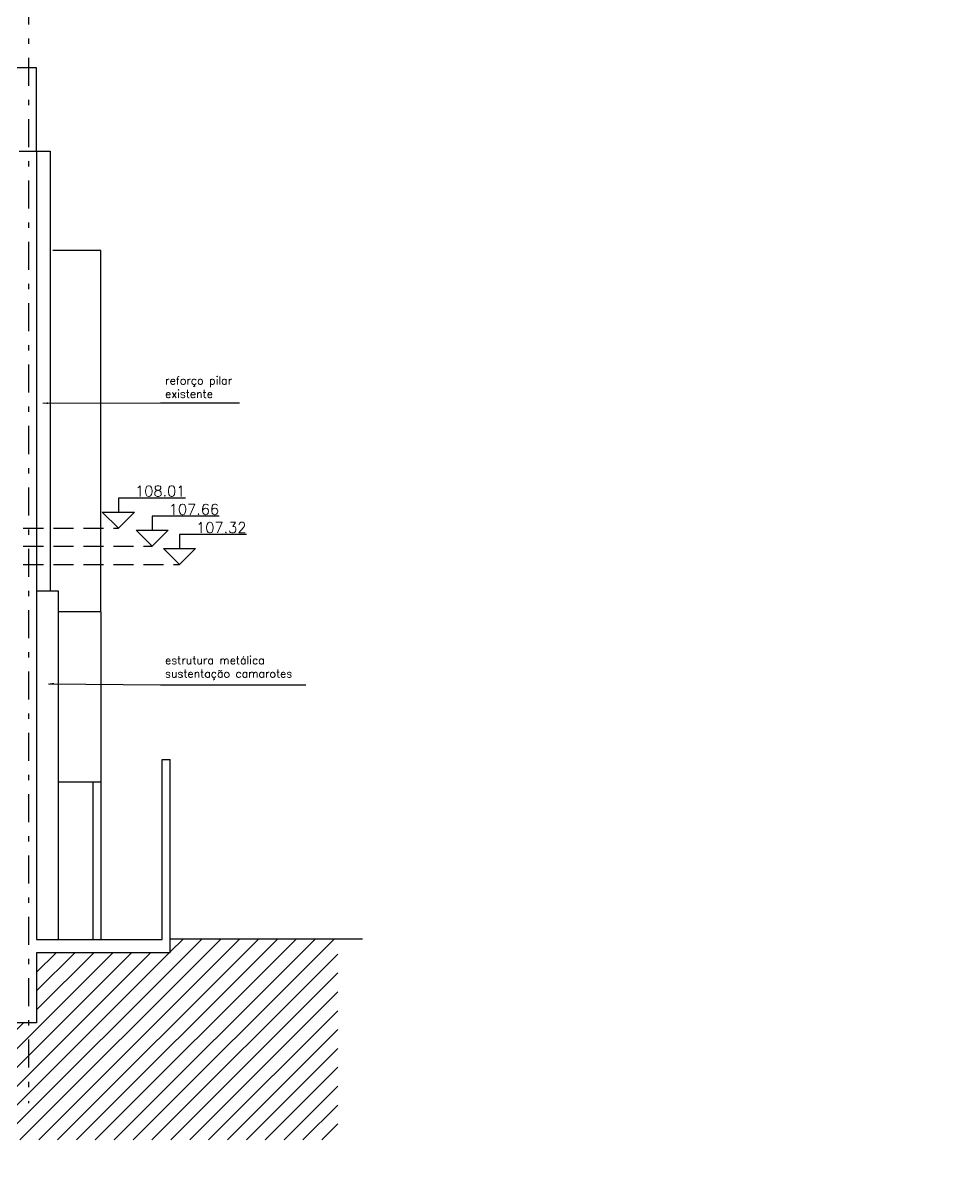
# Model space of a CAD drawing. Extents: x -14 to 107, y -33 to 53.
# Drawn here: x 37.81 to 55.05, y 16.69 to 37.89 of the extents above; entities that cross this region are included whole.
import ezdxf
from ezdxf.enums import TextEntityAlignment as Align

# ---------------------------------------------------------------- set-up
doc = ezdxf.new("R2010")
doc.units = 0
doc.header["$LTSCALE"] = 1.5
doc.header["$MEASUREMENT"] = 0
doc.linetypes.add('DASHDOT', pattern=[1, 0.5, -0.25, 0, -0.25])
doc.linetypes.add('HIDDEN', pattern=[0.375, 0.25, -0.125])
doc.layers.get('0').update_dxf_attribs({"linetype": 'CONTINUOUS'})
doc.layers.get('DEFPOINTS').update_dxf_attribs({"linetype": 'CONTINUOUS'})
for name, color, linetype in [('A-ESTRUTURA', 4, 'CONTINUOUS'), ('A-PAREDE', 3, 'CONTINUOUS'), ('COTAS', 1, 'CONTINUOUS'), ('EIXOS', 7, 'DASHDOT'), ('N-LNHVISTA', 2, 'CONTINUOUS'), ('N-NOTACOES', 7, 'CONTINUOUS'), ('N-PROJEÇÃO', 1, 'HIDDEN'), ('N-TEXTO', 2, 'CONTINUOUS')]:
    doc.layers.add(name, color=color, linetype=linetype)
doc.styles.add('COTA', font='romans.shx')
doc.styles.add('ROMANS', font='romans')
doc.dimstyles.new('DG060-1', dxfattribs={"dimscale": 0.1, "dimtxt": 1.5, "dimasz": 1, "dimexe": 2, "dimexo": 2.5, "dimgap": 0.9, "dimtad": 1, "dimzin": 4, "dimtxsty": 'COTA', "dimblk": 'DOT', "dimblk1": 'DOT', "dimblk2": 'DOT', "dimsah": 1, "dimcen": 0.09, "dimclrd": 1, "dimclre": 1, "dimclrt": 2, "dimazin": 3, "dimtfac": 1, "dimtdec": 4, "dimtix": 1, "dimtmove": 0, "dimatfit": 3, "dimtvp": 2, "dimtolj": 1, "dimtzin": 0})

# ---------------------------------------------------------------- blocks, each defined once
blk = doc.blocks.new('N-1903')
at = {"layer": 'N-NOTACOES', "color": 1}
for p, q in [((0.01255, 0.00562), (0, 0.00562)), ((0, 0.00562), (0, 0.003)), ((-0.003, 0.003), (0.003, 0.003)), ((0, 0), (-0.003, 0.003)), ((0.003, 0.003), (0, 0))]:
    blk.add_line(p, q, dxfattribs=at)
at = {"layer": 'N-NOTACOES', "color": 2, "style": 'ROMANS'}
blk.add_attdef('COTAC', text='', height=0.002, dxfattribs=at).set_placement((0.00785, 0.00691), align=Align.MIDDLE)
blk = doc.blocks.new('DOT')
at = {"color": 0, "linetype": 'BYBLOCK'}
blk.add_line((-0.5, 0), (-1, 0), dxfattribs=at)
at = {"color": 0, "linetype": 'BYBLOCK', "const_width": 0.5}
blk.add_lwpolyline([(-0.25, 0, 1), (0.25, 0, 1)], format="xyb", close=True, dxfattribs=at)
blk = doc.blocks.new('*D76')
at = {"color": 1, "linetype": 'BYBLOCK'}
for p, q in [((15.287, 25.225), (14.741, 25.225)), ((14.941, 23.567), (14.941, 25.125)), ((15.287, 23.467), (14.741, 23.467)), ((65.62, 18.435), (65.359, 18.435)), ((65.559, 18.335), (65.559, 16.835)), ((65.62, 16.735), (65.359, 16.735))]:
    blk.add_line(p, q, dxfattribs=at)
at = {"layer": 'DEFPOINTS', "color": 0, "linetype": 'BYBLOCK'}
for p in [(14.941, 25.225), (15.537, 25.225), (15.537, 23.467), (65.87, 18.435), (65.559, 16.735), (65.87, 16.735)]:
    blk.add_point(p, dxfattribs=at)
at = {"color": 1, "linetype": 'BYBLOCK', "xscale": 0.1, "yscale": 0.1, "zscale": 0.1}
for p, rotation in [((14.941, 25.225), 90), ((14.941, 23.467), 270), ((65.559, 18.435), 90), ((65.559, 16.735), 270)]:
    blk.add_blockref('DOT', p, dxfattribs=dict(at, rotation=rotation))
at = {"color": 2, "linetype": 'BYBLOCK', "char_height": 0.15, "attachment_point": 5, "rotation": 90, "style": 'COTA'}
for s, insert in [('\\A1;1.76', (14.776, 24.346)), ('\\A1;1.70', (65.394, 17.585))]:
    blk.add_mtext(s, dxfattribs=dict(at, insert=insert))
blk = doc.blocks.new('_DOT')
at = {"color": 0, "linetype": 'BYBLOCK'}
blk.add_line((-0.5, 0), (-1, 0), dxfattribs=at)
at = {"color": 0, "linetype": 'BYBLOCK', "const_width": 0.5}
blk.add_lwpolyline([(-0.25, 0, 1), (0.25, 0, 1)], format="xyb", close=True, dxfattribs=at)
blk = doc.blocks.new('*D77')
at = {"color": 1, "linetype": 'BYBLOCK'}
for p, q in [((34.853, 25.202), (35.316, 25.202)), ((35.116, 25.102), (35.116, 23.567)), ((34.853, 23.467), (35.316, 23.467)), ((66.82, 18.685), (66.82, 19.431)), ((81.52, 18.685), (81.52, 19.431)), ((66.92, 19.231), (81.42, 19.231))]:
    blk.add_line(p, q, dxfattribs=at)
at = {"layer": 'DEFPOINTS', "color": 0, "linetype": 'BYBLOCK'}
for p in [(34.603, 25.202), (34.603, 23.467), (35.116, 23.467), (81.52, 19.231), (66.82, 18.435), (81.52, 18.435)]:
    blk.add_point(p, dxfattribs=at)
at = {"color": 1, "linetype": 'BYBLOCK', "xscale": 0.1, "yscale": 0.1, "zscale": 0.1}
for p, rotation in [((35.116, 25.202), 90), ((35.116, 23.467), 270), ((66.82, 19.231), 180)]:
    blk.add_blockref('DOT', p, dxfattribs=dict(at, rotation=rotation))
blk.add_blockref('DOT', (81.52, 19.231), dxfattribs=at)
at = {"color": 2, "linetype": 'BYBLOCK', "insert": (34.951, 24.334), "char_height": 0.15, "attachment_point": 5, "rotation": 90, "style": 'COTA'}
blk.add_mtext('\\A1;1.74', dxfattribs=at)
at = {"color": 2, "linetype": 'BYBLOCK', "insert": (74.17, 19.396), "char_height": 0.15, "attachment_point": 5, "style": 'COTA'}
blk.add_mtext('\\A1;14.70', dxfattribs=at)

msp = doc.modelspace()

# ---------------------------------------------------------------- hatches: boundary and pattern name
at = {"layer": 'COTAS'}
h = msp.add_hatch(dxfattribs=at)
h.set_pattern_fill('ANSI31', color=256, scale=2, style=0)
h.set_pattern_definition([(45, (-58.05568, 7.41386), (-0.1767767, 0.1767767), [])])
h.paths.add_polyline_path([(43.711, 20.727), (40.57, 20.727), (40.57, 20.464), (38.07, 20.464), (38.07, 19.148), (12.07, 19.148), (12.07, 20.464), (7.172, 20.464), (7.172, 17.714), (-4.028, 17.714), (-4.028, 20.467), (-4.028, 20.719), (-7.35, 20.719), (-7.35, 16.957), (43.711, 16.957)])

# ---------------------------------------------------------------- linework, layer by layer
at = {"layer": 'A-ESTRUTURA'}
for p, q in [((38.07, 35.483), (38.07, 20.714)), ((38.07, 20.464), (38.07, 19.148)), ((38.07, 19.148), (12.07, 19.148))]:
    msp.add_line(p, q, dxfattribs=at)
at = {"layer": 'A-PAREDE'}
for p, q in [((37.745, 35.483), (38.07, 35.483)), ((40.42, 24.082), (40.57, 24.082)), ((40.42, 20.714), (40.42, 24.082)), ((40.57, 20.464), (40.57, 24.082)), ((38.07, 20.714), (40.42, 20.714)), ((40.57, 20.464), (38.07, 20.464))]:
    msp.add_line(p, q, dxfattribs=at)
at = {"layer": 'A-PAREDE', "color": 5}
msp.add_line((40.57, 20.727), (44.175, 20.727), dxfattribs=at)
at = {"layer": 'EIXOS', "color": 32, "ltscale": 0.7}
msp.add_line((37.92, 38.385), (37.92, 17.642), dxfattribs=at)
at = {"layer": 'N-LNHVISTA', "color": 1}
for p, q in [((38.07, 37.047), (27.737, 37.047)), ((38.07, 35.483), (38.07, 37.047)), ((39.27, 33.623), (38.37, 33.623)), ((39.27, 26.854), (39.27, 33.623)), ((39.27, 26.854), (38.47, 26.854)), ((39.27, 26.854), (39.27, 20.714)), ((39.27, 23.659), (38.47, 23.659)), ((39.12, 23.659), (39.12, 20.714))]:
    msp.add_line(p, q, dxfattribs=at)
at = {"layer": 'N-LNHVISTA'}
for p, q in [((38.07, 35.483), (38.32, 35.483)), ((38.32, 35.483), (38.32, 27.246)), ((38.07, 27.246), (38.47, 27.246)), ((38.47, 27.246), (38.47, 20.714))]:
    msp.add_line(p, q, dxfattribs=at)
at = {"layer": 'N-PROJEÇÃO'}
for p, q in [((37.82, 28.423), (39.6, 28.423)), ((37.82, 28.082), (40.231, 28.082)), ((37.82, 27.739), (40.743, 27.739))]:
    msp.add_line(p, q, dxfattribs=at)

# ---------------------------------------------------------------- block references
at = {"layer": 'A-ESTRUTURA', "xscale": 100, "yscale": 100, "zscale": 100}
for p, values in [((39.6, 28.423), {'COTAC': '108.01'}), ((40.231, 28.082), {'COTAC': '107.66'}), ((40.743, 27.739), {'COTAC': '107.32'})]:
    msp.add_blockref('N-1903', p, dxfattribs=at).add_auto_attribs(values)

# ---------------------------------------------------------------- texts
at = {"layer": 'N-TEXTO', "color": 2, "char_height": 0.15, "attachment_point": 4, "style": 'COTA'}
for s, insert in [('\\A1;reforço pilar\\Pexistente', (40.477, 31.062)), ('estrutura metálica\\Psustentação camarotes', (40.477, 25.798))]:
    msp.add_mtext(s, dxfattribs=dict(at, insert=insert))

# ---------------------------------------------------------------- dimensions: what is measured, and where the dimension line sits
at = {"layer": 'N-TEXTO'}
dim = msp.add_linear_dim(base=(81.587, 19.738), p1=(66.887, 18.942), p2=(81.587, 18.942), dimstyle='DG060-1', dxfattribs=at)
dim.commit()
dim.dimension.update_dxf_attribs({"geometry": '*D77', "text_midpoint": (74.237, 19.903), "insert": (0.068, 0.507)})
for base, p1, p2, picture, middle in [((65.559, 16.735), (65.87, 18.435), (65.87, 16.735), '*D76', (65.394, 17.585)), ((14.941, 25.225), (15.537, 23.467), (15.537, 25.225), '*D76', (14.776, 24.346)), ((35.1163, 23.4668), (34.60337, 25.20177), (34.60337, 23.4668), '*D77', (34.9513, 24.33428))]:
    dim = msp.add_linear_dim(base=base, p1=p1, p2=p2, angle=90, dimstyle='DG060-1', dxfattribs=at)
    dim.commit()
    dim.dimension.update_dxf_attribs({"geometry": picture, "text_midpoint": middle})

# ---------------------------------------------------------------- leaders
at = {"layer": 'N-TEXTO', "color": 1, "annotation_type": 0, "has_hookline": 1, "hookline_direction": 0}
for points, text_width in [([(38.183, 30.761), (40.387, 30.772)], 1.393), ([(38.294, 25.506), (40.387, 25.483)], 2.636)]:
    msp.add_leader(points, dimstyle='DG060-1', dxfattribs=dict(at, text_width=text_width))

doc.saveas('drawing.dxf')
